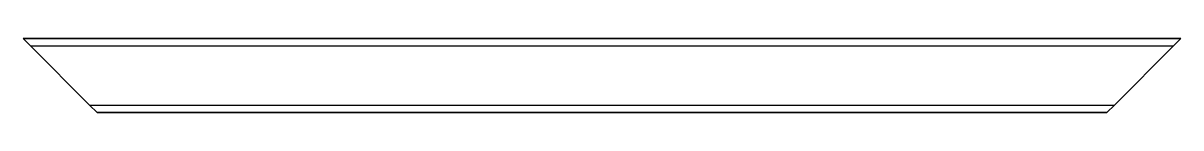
# Model space of a CAD drawing. Header units: inches. Extents: x 0 to 470, y 0 to 30.
import ezdxf

# ---------------------------------------------------------------- set-up
doc = ezdxf.new("R2010")
doc.units = ezdxf.units.IN
doc.header["$MEASUREMENT"] = 0
doc.layers.add('SIMUMAK Visible (ISO)', color=7, linetype='Continuous', lineweight=35)
doc.layers.add('SIMUMAK Visible Narrow (ISO)', color=7, linetype='Continuous', lineweight=25)

# ---------------------------------------------------------------- blocks, each defined once
blk = doc.blocks.new('DIN 30 x 30 x 2 00000010_Sheet_4_2751C 30x30x2mm')
at = {"layer": 'SIMUMAK Visible (ISO)'}
for p, q in [((-235, 15), (235, 15)), ((-232, 12), (-235, 15)), ((235, 15), (232, 12)), ((-232, 12), (-208, -12)), ((208, -12), (232, 12)), ((-205, -15), (-208, -12)), ((208, -12), (205, -15)), ((-205, -15), (205, -15))]:
    blk.add_line(p, q, dxfattribs=at)
at = {"layer": 'SIMUMAK Visible Narrow (ISO)'}
for p, q in [((-232, 12), (232, 12)), ((-208, -12), (208, -12))]:
    blk.add_line(p, q, dxfattribs=at)

msp = doc.modelspace()

# ---------------------------------------------------------------- block references
msp.add_blockref('DIN 30 x 30 x 2 00000010_Sheet_4_2751C 30x30x2mm', (235, 15))

doc.saveas('drawing.dxf')
